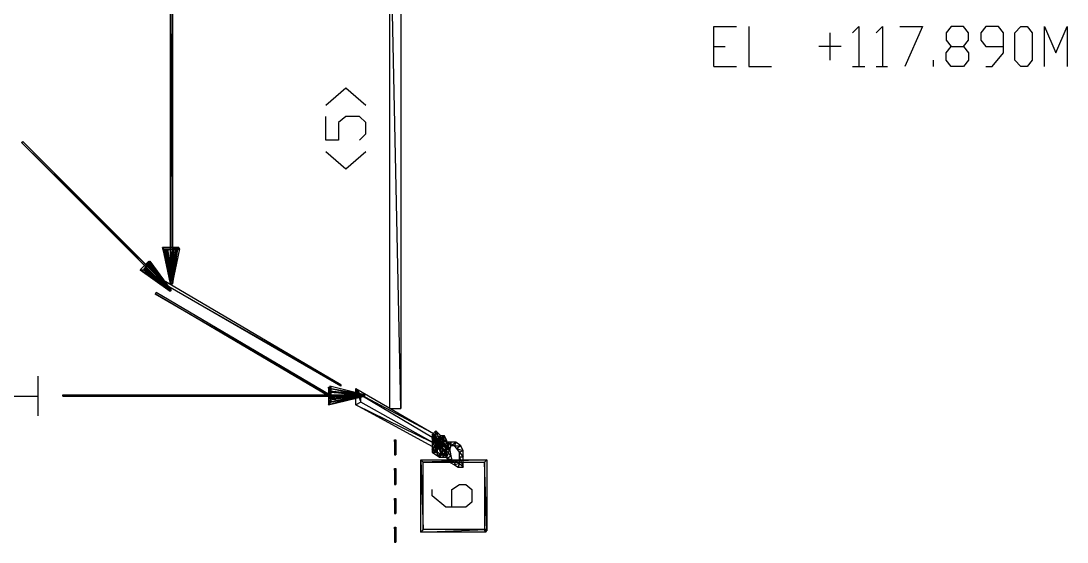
# Model space of a CAD drawing. Header units: millimetres. Extents: x 43 to 1147, y -811 to -31.
# Drawn here: x 294.3 to 395, y -197.7 to -147.6 of the extents above; entities that cross this region are included whole.
import ezdxf

# ---------------------------------------------------------------- set-up
doc = ezdxf.new("R2010")
doc.units = ezdxf.units.MM
doc.layers.add('EDITED_LINES', color=4, linetype='Continuous')

msp = doc.modelspace()

# ---------------------------------------------------------------- linework, layer by layer
at = {"layer": 'EDITED_LINES'}
for p, q in [((308.92, -172.84), (308.68, -121)), ((308.68, -121), (308.68, -172.84)), ((308.92, -172.84), (308.68, -121)), ((308.92, -121), (308.92, -172.84)), ((330.88, -184.84), (329.8, -133.24)), ((329.8, -133.24), (329.8, -184.84)), ((330.88, -184.84), (329.8, -133.24)), ((330.88, -133.24), (330.88, -184.84)), ((361, -151.96), (361, -148.12)), ((361, -148.12), (363.16, -148.12)), ((364.36, -148.12), (364.36, -151.96)), ((372.16, -151.36), (372.16, -148.72)), ((374.32, -148.72), (374.92, -148.12)), ((374.92, -148.12), (374.92, -151.96)), ((376.6, -148.72), (377.2, -148.12)), ((377.2, -148.12), (377.2, -151.96)), ((378.88, -148.12), (381.04, -148.12)), ((381.04, -148.12), (379.36, -151.96)), ((383.8, -148.12), (383.32, -148.72)), ((383.32, -148.72), (383.32, -149.44)), ((385, -148.12), (383.8, -148.12)), ((385.48, -148.72), (385, -148.12)), ((385.48, -149.44), (385.48, -148.72)), ((387.16, -148.12), (386.68, -148.72)), ((386.68, -148.72), (386.68, -149.44)), ((388.36, -148.12), (387.16, -148.12)), ((388.84, -148.72), (388.36, -148.12)), ((388.84, -150.64), (388.84, -148.72)), ((389.92, -148.72), (390.52, -148.12)), ((389.92, -151.36), (389.92, -148.72)), ((390.52, -148.12), (391.12, -148.12)), ((391.12, -148.12), (391.6, -148.72)), ((391.6, -148.72), (391.6, -151.36)), ((392.8, -151.96), (392.8, -148.12)), ((392.8, -148.12), (393.88, -150.64)), ((393.88, -150.64), (394.96, -148.12)), ((394.96, -148.12), (394.96, -151.96)), ((383.32, -149.44), (383.8, -150.04)), ((385, -150.04), (385.48, -149.44)), ((386.68, -149.44), (387.16, -150.04)), ((361, -150.04), (362.08, -150.04)), ((373.24, -150.04), (371.08, -150.04)), ((383.32, -150.64), (383.8, -150.04)), ((383.32, -151.36), (383.32, -150.64)), ((383.8, -150.04), (385, -150.04)), ((385, -150.04), (385.48, -150.64)), ((385.48, -150.64), (385.48, -151.36)), ((387.16, -150.04), (388.84, -150.04)), ((387.76, -151.96), (388.84, -150.64)), ((382.12, -151.96), (382.12, -151.36)), ((383.8, -151.96), (383.32, -151.36)), ((385.48, -151.36), (385, -151.96)), ((390.52, -151.96), (389.92, -151.36)), ((391.6, -151.36), (391.12, -151.96)), ((361, -151.96), (363.16, -151.96)), ((364.36, -151.96), (366.52, -151.96)), ((374.32, -151.96), (375.52, -151.96)), ((376.6, -151.96), (377.68, -151.96)), ((385, -151.96), (383.8, -151.96)), ((387.16, -151.96), (387.76, -151.96)), ((391.12, -151.96), (390.52, -151.96)), ((323.68, -155.68), (325.6, -154)), ((325.6, -154), (327.52, -155.68)), ((323.68, -159.04), (323.68, -156.76)), ((325.6, -156.76), (324.88, -157.36)), ((326.92, -156.76), (325.6, -156.76)), ((327.52, -157.36), (326.92, -156.76)), ((324.88, -157.36), (324.88, -159.04)), ((327.52, -158.44), (327.52, -157.36)), ((326.92, -159.04), (327.52, -158.44)), ((294.4, -159.28), (294.52, -159.16)), ((308.8, -173.44), (294.4, -159.28)), ((294.4, -159.28), (308.68, -173.56)), ((308.8, -173.44), (294.4, -159.28)), ((294.52, -159.16), (308.8, -173.44)), ((324.88, -159.04), (323.68, -159.04)), ((323.68, -160.12), (325.6, -161.8)), ((325.6, -161.8), (327.52, -160.12)), ((308.92, -172.72), (307.96, -169.36)), ((307.96, -169.36), (308.68, -172.84)), ((308.92, -172.72), (307.96, -169.36)), ((307.96, -169.36), (308.2, -169.6)), ((307.96, -169.36), (308.2, -169.6)), ((309.52, -169.36), (307.96, -169.36)), ((308.92, -172.84), (308.08, -169.48)), ((308.08, -169.48), (308.68, -172.84)), ((308.92, -172.84), (308.08, -169.48)), ((308.08, -169.48), (308.32, -169.48)), ((308.2, -169.6), (309.52, -169.36)), ((308.2, -169.6), (309.52, -169.36)), ((308.2, -169.6), (308.92, -172.72)), ((309.52, -169.6), (308.2, -169.6)), ((308.32, -169.48), (308.92, -172.84)), ((308.92, -172.84), (308.32, -169.48)), ((308.32, -169.48), (308.68, -172.84)), ((308.92, -172.84), (308.32, -169.48)), ((308.32, -169.48), (308.44, -169.48)), ((308.44, -169.48), (308.92, -172.84)), ((308.92, -172.84), (308.44, -169.48)), ((308.44, -169.48), (308.68, -172.84)), ((308.92, -172.84), (308.44, -169.48)), ((308.44, -169.48), (308.68, -169.48)), ((308.68, -172.72), (309.4, -169.48)), ((308.68, -172.84), (309.28, -169.48)), ((308.68, -172.84), (309.04, -169.48)), ((308.68, -172.84), (308.92, -169.48)), ((308.68, -169.48), (308.92, -172.84)), ((309.4, -169.48), (308.92, -172.84)), ((308.92, -172.84), (309.64, -169.48)), ((309.4, -169.48), (308.92, -172.84)), ((309.28, -169.48), (308.92, -172.84)), ((308.92, -172.84), (309.4, -169.48)), ((309.28, -169.48), (308.92, -172.84)), ((309.04, -169.48), (308.92, -172.84)), ((308.92, -172.84), (309.28, -169.48)), ((309.04, -169.48), (308.92, -172.84)), ((309.04, -169.48), (308.92, -169.48)), ((308.92, -169.48), (308.92, -172.84)), ((308.92, -172.84), (309.04, -169.48)), ((308.92, -169.48), (308.92, -172.84)), ((309.28, -169.48), (309.04, -169.48)), ((309.4, -169.48), (309.28, -169.48)), ((309.64, -169.48), (309.4, -169.48)), ((309.52, -169.36), (309.52, -169.6)), ((306.64, -170.68), (305.8, -171.52)), ((306.16, -171.52), (306.64, -170.68)), ((306.16, -171.52), (306.64, -170.68)), ((306.76, -170.8), (306.16, -171.52)), ((306.64, -170.92), (306.52, -171.04)), ((306.52, -171.04), (308.8, -173.44)), ((306.52, -171.04), (308.8, -173.44)), ((308.68, -173.56), (306.52, -171.04)), ((306.76, -170.68), (306.64, -170.8)), ((306.64, -170.68), (306.76, -170.8)), ((306.64, -170.8), (308.8, -173.44)), ((306.64, -170.8), (308.8, -173.44)), ((308.68, -173.56), (306.64, -170.8)), ((306.76, -170.92), (306.64, -171.04)), ((306.76, -170.92), (306.64, -171.04)), ((308.8, -173.44), (306.64, -170.92)), ((306.64, -171.04), (308.8, -173.44)), ((306.64, -171.04), (308.8, -173.44)), ((308.68, -173.56), (306.64, -171.04)), ((306.64, -171.04), (308.8, -173.44)), ((306.64, -171.04), (308.8, -173.44)), ((308.68, -173.56), (306.64, -171.04)), ((308.8, -173.44), (306.76, -170.68)), ((308.8, -173.44), (306.76, -170.92)), ((308.8, -173.44), (306.76, -170.92)), ((308.8, -173.44), (305.8, -171.52)), ((305.8, -171.52), (308.68, -173.56)), ((308.8, -173.44), (305.8, -171.52)), ((305.8, -171.52), (306.16, -171.52)), ((305.8, -171.52), (306.16, -171.52)), ((306.16, -171.4), (306.28, -171.28)), ((306.16, -171.4), (306.28, -171.28)), ((306.16, -171.52), (306.28, -171.4)), ((308.8, -173.44), (306.16, -171.4)), ((306.16, -171.4), (308.68, -173.56)), ((308.8, -173.44), (306.16, -171.4)), ((308.8, -173.44), (306.16, -171.4)), ((306.16, -171.4), (308.68, -173.56)), ((308.8, -173.44), (306.16, -171.4)), ((306.16, -171.52), (308.8, -173.44)), ((308.8, -173.44), (306.16, -171.52)), ((306.16, -171.52), (308.68, -173.56)), ((308.8, -173.44), (306.16, -171.52)), ((306.28, -171.28), (308.8, -173.44)), ((306.28, -171.28), (308.8, -173.44)), ((306.28, -171.4), (308.8, -173.44)), ((307.36, -172.12), (307.24, -172.36)), ((307.24, -172.36), (325.12, -182.56)), ((307.24, -172.36), (325.12, -182.56)), ((325.12, -182.68), (307.24, -172.36)), ((325.12, -182.56), (307.36, -172.12)), ((308.92, -172.84), (308.68, -172.72)), ((308.68, -172.84), (308.92, -172.72)), ((308.92, -172.84), (308.68, -172.84)), ((308.68, -172.84), (308.92, -172.84)), ((308.92, -172.84), (308.68, -172.84)), ((308.68, -172.84), (308.92, -172.84)), ((308.92, -172.84), (308.68, -172.84)), ((308.68, -172.84), (308.92, -172.84)), ((308.68, -172.84), (308.92, -172.84)), ((307.36, -173.68), (307.24, -173.8)), ((307.24, -173.8), (324.64, -183.88)), ((307.24, -173.8), (324.64, -183.88)), ((324.52, -184), (307.24, -173.8)), ((324.64, -183.88), (307.36, -173.68)), ((308.8, -173.44), (308.68, -173.56)), ((308.68, -173.56), (308.8, -173.44)), ((308.8, -173.44), (308.68, -173.56)), ((308.68, -173.56), (308.8, -173.44)), ((308.8, -173.44), (308.68, -173.56)), ((308.68, -173.56), (308.8, -173.44)), ((308.8, -173.44), (308.68, -173.56)), ((308.68, -173.56), (308.8, -173.44)), ((308.68, -173.56), (308.8, -173.44)), ((295.96, -181.72), (295.96, -185.56)), ((324.16, -184.24), (323.92, -182.8)), ((323.92, -182.8), (323.92, -184.48)), ((324.16, -184.24), (323.92, -182.8)), ((323.92, -182.8), (324.16, -182.8)), ((324.04, -182.68), (324.04, -182.92)), ((327.4, -183.52), (324.04, -182.68)), ((324.04, -182.92), (327.4, -183.52)), ((324.04, -182.92), (327.4, -183.52)), ((327.28, -183.64), (324.04, -182.92)), ((324.04, -182.92), (324.04, -183.16)), ((327.4, -183.52), (324.04, -182.92)), ((324.16, -182.8), (324.16, -184.24)), ((325.12, -182.56), (325.12, -182.68)), ((327.04, -183.52), (326.56, -182.92)), ((326.56, -182.92), (334.24, -187.36)), ((327.04, -183.52), (326.56, -182.92)), ((326.56, -182.92), (327.04, -184.24)), ((326.56, -182.92), (327.04, -184.24)), ((326.56, -184.48), (326.56, -182.92)), ((293.68, -183.64), (295.96, -183.64)), ((327.4, -183.52), (298.36, -183.64)), ((327.4, -183.52), (298.36, -183.64)), ((298.36, -183.64), (298.36, -183.52)), ((298.36, -183.52), (327.4, -183.52)), ((298.36, -183.64), (327.4, -183.64)), ((327.28, -183.52), (323.92, -184.48)), ((327.28, -183.52), (323.92, -184.48)), ((323.92, -184.48), (327.4, -183.64)), ((324.04, -183.16), (327.4, -183.52)), ((324.04, -183.16), (327.4, -183.52)), ((327.28, -183.64), (324.04, -183.16)), ((324.04, -183.16), (324.04, -183.28)), ((327.4, -183.52), (324.04, -183.16)), ((324.04, -183.28), (327.4, -183.52)), ((324.04, -183.28), (327.4, -183.52)), ((327.4, -183.64), (324.04, -183.28)), ((324.04, -183.28), (324.04, -183.52)), ((327.4, -183.52), (324.04, -183.28)), ((327.28, -183.52), (324.04, -184.24)), ((327.28, -183.52), (324.04, -184.24)), ((324.04, -184), (327.28, -183.52)), ((327.4, -183.52), (324.04, -183.88)), ((327.4, -183.52), (324.04, -183.88)), ((324.04, -183.64), (327.4, -183.52)), ((324.04, -183.52), (327.4, -183.52)), ((324.04, -183.52), (327.4, -183.52)), ((327.4, -183.64), (324.04, -183.52)), ((327.4, -183.52), (324.04, -183.88)), ((327.4, -183.52), (324.04, -183.88)), ((324.04, -183.64), (327.4, -183.52)), ((324.04, -184.24), (327.4, -183.64)), ((324.04, -183.88), (327.4, -183.64)), ((324.04, -183.88), (324.04, -183.64)), ((324.04, -183.88), (327.4, -183.64)), ((324.04, -183.88), (324.04, -183.64)), ((324.04, -184.24), (324.04, -184)), ((324.16, -184.24), (327.28, -183.52)), ((324.64, -183.88), (324.52, -184)), ((334.24, -187.36), (327.04, -183.52)), ((327.04, -183.52), (333.88, -187.6)), ((334.24, -187.36), (327.04, -183.52)), ((327.04, -184.24), (327.04, -183.52)), ((327.4, -183.52), (327.28, -183.64)), ((327.4, -183.64), (327.28, -183.52)), ((327.4, -183.52), (327.28, -183.64)), ((327.4, -183.64), (327.28, -183.52)), ((327.4, -183.52), (327.4, -183.64)), ((327.4, -183.64), (327.4, -183.52)), ((327.4, -183.52), (327.4, -183.64)), ((327.4, -183.64), (327.4, -183.52)), ((327.4, -183.64), (327.4, -183.52)), ((323.92, -184.48), (324.16, -184.24)), ((323.92, -184.48), (324.16, -184.24)), ((327.04, -184.24), (326.56, -184.48)), ((327.04, -184.24), (326.56, -184.48)), ((326.56, -184.48), (333.88, -188.08)), ((326.56, -184.48), (333.88, -188.08)), ((334.24, -188.68), (326.56, -184.48)), ((333.88, -188.08), (327.04, -184.24)), ((329.8, -184.84), (330.88, -184.84)), ((334.24, -187), (333.88, -187.36)), ((334.24, -187.6), (334.24, -187)), ((334.24, -187), (334.24, -187.6)), ((334.72, -187.48), (334.24, -187)), ((330.4, -189.28), (330.28, -187.84)), ((330.28, -187.84), (330.28, -189.28)), ((330.4, -189.28), (330.28, -187.84)), ((330.28, -187.84), (330.4, -187.84)), ((330.4, -187.84), (330.4, -189.28)), ((333.88, -187.6), (334.24, -187.36)), ((333.88, -187.6), (334.24, -187.36)), ((334.24, -188.08), (333.88, -187.36)), ((333.88, -187.36), (333.88, -188.08)), ((334.24, -188.08), (333.88, -187.36)), ((333.88, -187.36), (334.24, -187.6)), ((333.88, -187.36), (334.24, -187.6)), ((334.24, -188.08), (333.88, -187.6)), ((333.88, -187.6), (333.88, -188.08)), ((334.24, -188.08), (333.88, -187.6)), ((333.88, -187.72), (334.24, -187.6)), ((333.88, -188.8), (334.84, -187.6)), ((334.24, -188.8), (333.88, -187.72)), ((333.88, -187.72), (333.88, -188.8)), ((334.24, -188.8), (333.88, -187.72)), ((333.88, -187.72), (334.24, -188.32)), ((333.88, -187.72), (334.24, -188.32)), ((335.44, -188.56), (333.88, -187.72)), ((335.32, -189.28), (333.88, -187.72)), ((333.88, -187.72), (334.96, -189.4)), ((335.32, -189.28), (333.88, -187.72)), ((333.88, -188.08), (334.24, -188.08)), ((333.88, -188.08), (334.24, -188.68)), ((333.88, -188.08), (334.24, -188.68)), ((334.24, -188.08), (333.88, -188.08)), ((333.88, -188.08), (334.24, -188.08)), ((334.36, -187.24), (334, -187.36)), ((334, -187.36), (335.2, -189.28)), ((334, -187.36), (335.2, -189.28)), ((334.84, -189.4), (334, -187.36)), ((335.08, -187.84), (334, -188.68)), ((334.12, -188.92), (335.08, -187.84)), ((334.12, -188.92), (335.08, -187.84)), ((334.24, -187.36), (334.24, -188.08)), ((334.24, -187.6), (334.72, -187.48)), ((334.24, -187.6), (334.72, -187.48)), ((334.24, -187.6), (334.24, -188.08)), ((334.48, -187.84), (334.24, -187.6)), ((334.24, -187.6), (335.32, -189.28)), ((334.84, -187.6), (334.24, -189.04)), ((334.84, -187.6), (334.24, -189.04)), ((334.24, -189.04), (335.08, -187.72)), ((334.24, -188.68), (334.24, -188.08)), ((335.2, -189.28), (334.36, -187.24)), ((334.84, -189.28), (334.36, -187.72)), ((334.36, -187.72), (334.36, -189.28)), ((334.84, -189.28), (334.36, -187.72)), ((334.36, -187.72), (334.84, -187.72)), ((334.72, -187.48), (334.48, -187.84)), ((334.72, -187.48), (334.48, -187.84)), ((334.48, -187.84), (335.08, -187.48)), ((334.48, -187.84), (335.08, -187.48)), ((334.84, -187.84), (334.48, -187.84)), ((335.08, -187.48), (334.72, -187.48)), ((335.08, -187.48), (334.84, -187.84)), ((335.08, -187.48), (334.84, -187.84)), ((335.08, -187.72), (334.84, -187.6)), ((334.84, -187.72), (334.84, -189.28)), ((334.84, -187.84), (335.32, -187.96)), ((334.84, -187.84), (335.32, -187.96)), ((334.96, -188.08), (334.84, -187.84)), ((335.32, -187.96), (334.96, -188.08)), ((335.32, -187.96), (334.96, -188.08)), ((334.96, -188.08), (335.56, -188.8)), ((334.96, -188.08), (335.56, -188.8)), ((335.2, -188.8), (334.96, -188.08)), ((335.32, -187.96), (335.08, -187.48)), ((335.08, -187.84), (335.32, -188.2)), ((335.44, -188.08), (335.2, -188.68)), ((335.56, -188.8), (335.32, -187.96)), ((335.56, -188.8), (335.44, -188.08)), ((335.56, -188.8), (335.44, -188.08)), ((335.44, -188.08), (335.68, -188.44)), ((335.44, -188.08), (335.68, -188.44)), ((335.68, -188.08), (335.44, -188.08)), ((335.68, -188.44), (335.68, -188.08)), ((335.68, -188.08), (335.68, -188.44)), ((335.68, -188.44), (336.16, -188.08)), ((336.16, -188.08), (335.68, -188.08)), ((335.68, -188.44), (336.16, -188.08)), ((336.16, -188.08), (336.04, -188.44)), ((336.16, -188.08), (336.04, -188.44)), ((336.64, -188.44), (336.16, -188.08)), ((334.24, -188.92), (333.88, -188.8)), ((333.88, -188.8), (333.88, -189.04)), ((334.24, -188.92), (333.88, -188.8)), ((333.88, -188.8), (334.24, -188.8)), ((333.88, -188.8), (334.24, -188.8)), ((334.24, -189.04), (333.88, -188.8)), ((333.88, -189.04), (334.24, -188.92)), ((333.88, -189.04), (334.24, -188.92)), ((334.6, -189.16), (333.88, -189.04)), ((333.88, -189.04), (334.6, -189.52)), ((334.6, -189.16), (333.88, -189.04)), ((334, -188.68), (334.12, -188.92)), ((335.32, -188.2), (334.12, -188.92)), ((334.24, -188.32), (334.24, -188.8)), ((334.24, -188.32), (335.44, -188.56)), ((334.24, -188.32), (335.44, -188.56)), ((335.2, -188.92), (334.24, -188.32)), ((334.24, -188.8), (334.24, -188.92)), ((334.24, -188.92), (334.6, -189.16)), ((334.96, -189.16), (334.6, -189.52)), ((334.96, -189.16), (334.6, -189.52)), ((334.6, -189.52), (334.6, -189.16)), ((334.6, -189.16), (334.96, -189.16)), ((334.6, -189.52), (334.6, -189.16)), ((335.08, -189.16), (334.96, -189.52)), ((335.08, -189.16), (334.96, -189.52)), ((334.96, -189.52), (334.96, -189.16)), ((334.96, -189.16), (335.08, -189.16)), ((334.96, -189.52), (334.96, -189.16)), ((335.08, -189.16), (335.2, -188.8)), ((335.32, -189.52), (335.08, -189.16)), ((335.32, -189.52), (335.08, -189.16)), ((335.44, -188.56), (335.2, -188.92)), ((335.2, -188.68), (335.56, -188.8)), ((335.2, -188.8), (335.56, -188.68)), ((335.56, -188.8), (335.2, -188.8)), ((335.56, -188.8), (335.2, -188.8)), ((335.2, -188.8), (335.32, -189.52)), ((335.2, -188.8), (335.32, -189.52)), ((335.68, -189.4), (335.2, -188.8)), ((335.2, -188.8), (335.32, -189.64)), ((335.68, -189.4), (335.2, -188.8)), ((335.32, -189.52), (335.56, -188.8)), ((335.68, -188.44), (335.56, -188.8)), ((335.56, -188.68), (335.68, -189.4)), ((336.04, -188.44), (335.68, -188.44)), ((336.04, -188.44), (336.64, -188.44)), ((336.04, -188.44), (336.64, -188.44)), ((336.28, -188.68), (336.04, -188.44)), ((336.64, -188.44), (336.28, -188.68)), ((336.64, -188.44), (336.28, -188.68)), ((336.28, -188.68), (336.88, -188.92)), ((336.28, -188.68), (336.88, -188.92)), ((336.52, -189.04), (336.28, -188.68)), ((336.88, -188.92), (336.52, -189.04)), ((336.88, -188.92), (336.52, -189.04)), ((336.52, -189.04), (336.88, -189.52)), ((336.52, -189.04), (336.88, -189.52)), ((336.52, -189.52), (336.52, -189.04)), ((336.88, -188.92), (336.64, -188.44)), ((336.88, -189.52), (336.88, -188.92)), ((330.28, -189.28), (330.4, -189.28)), ((333.04, -190), (332.8, -189.76)), ((332.8, -189.76), (339.16, -189.76)), ((333.04, -190), (332.8, -189.76)), ((332.8, -189.76), (333.04, -196.48)), ((332.8, -189.76), (333.04, -196.48)), ((332.8, -196.72), (332.8, -189.76)), ((339.16, -189.76), (333.04, -190)), ((339.16, -189.76), (333.04, -190)), ((333.04, -190), (338.92, -190)), ((333.04, -196.48), (333.04, -190)), ((334.36, -189.28), (334.84, -189.28)), ((334.6, -189.52), (334.96, -189.52)), ((335.2, -189.28), (334.84, -189.4)), ((334.96, -189.4), (335.32, -189.28)), ((334.96, -189.52), (335.32, -189.52)), ((335.32, -189.64), (335.68, -189.4)), ((335.32, -189.64), (335.68, -189.4)), ((335.8, -189.76), (335.32, -189.64)), ((335.32, -189.64), (335.56, -190)), ((335.8, -189.76), (335.32, -189.64)), ((335.56, -190), (335.8, -189.76)), ((335.56, -190), (335.8, -189.76)), ((336.16, -189.88), (335.56, -190)), ((336.16, -189.88), (335.56, -190)), ((335.56, -190), (336.04, -190.24)), ((335.68, -189.4), (335.8, -189.76)), ((335.8, -189.76), (336.16, -189.88)), ((336.04, -190.24), (336.16, -189.88)), ((336.04, -190.24), (336.16, -189.88)), ((336.52, -190.12), (336.04, -190.24)), ((336.52, -190.12), (336.04, -190.24)), ((336.16, -189.88), (336.52, -190.12)), ((336.52, -190.12), (336.4, -190.48)), ((336.4, -190.48), (336.52, -190.12)), ((336.88, -189.52), (336.52, -189.52)), ((336.88, -189.52), (336.52, -189.52)), ((336.52, -189.52), (336.88, -190.48)), ((336.52, -189.52), (336.88, -190.48)), ((336.52, -190.12), (336.52, -189.52)), ((336.88, -190.48), (336.52, -190.12)), ((336.88, -190.48), (336.52, -190.12)), ((336.88, -190.48), (336.88, -189.52)), ((338.92, -190), (339.16, -189.76)), ((338.92, -190), (339.16, -189.76)), ((339.16, -196.6), (338.92, -190)), ((338.92, -190), (338.92, -196.6)), ((339.16, -196.6), (338.92, -190)), ((339.16, -189.76), (339.16, -196.6)), ((330.4, -192.16), (330.28, -190.6)), ((330.28, -190.6), (330.28, -192.16)), ((330.4, -192.16), (330.28, -190.6)), ((330.28, -190.6), (330.4, -190.6)), ((330.4, -190.6), (330.4, -192.16)), ((336.04, -190.24), (336.4, -190.48)), ((336.4, -190.48), (336.88, -190.48)), ((330.28, -192.16), (330.4, -192.16)), ((335.8, -192.64), (336.52, -192.16)), ((336.52, -192.16), (337.12, -192.16)), ((337.12, -192.16), (337.72, -192.64)), ((333.88, -193.24), (333.88, -192.64)), ((335.8, -194.32), (335.8, -192.64)), ((337.72, -192.64), (337.72, -193.84)), ((330.4, -194.92), (330.28, -193.48)), ((330.28, -193.48), (330.28, -194.92)), ((330.4, -194.92), (330.28, -193.48)), ((330.28, -193.48), (330.4, -193.48)), ((330.4, -193.48), (330.4, -194.92)), ((335.2, -194.32), (333.88, -193.24)), ((337.72, -193.84), (337.12, -194.32)), ((330.28, -194.92), (330.4, -194.92)), ((337.12, -194.32), (335.2, -194.32)), ((330.4, -197.68), (330.28, -196.24)), ((330.28, -196.24), (330.28, -197.68)), ((330.4, -197.68), (330.28, -196.24)), ((330.28, -196.24), (330.4, -196.24)), ((330.4, -196.24), (330.4, -197.68)), ((333.04, -196.48), (332.8, -196.72)), ((333.04, -196.48), (332.8, -196.72)), ((332.8, -196.72), (339.04, -196.48)), ((332.8, -196.72), (339.04, -196.48)), ((339.04, -196.72), (332.8, -196.72)), ((339.04, -196.48), (333.04, -196.48)), ((338.92, -196.6), (339.16, -196.6)), ((339.04, -196.48), (339.04, -196.72)), ((330.28, -197.68), (330.4, -197.68))]:
    msp.add_line(p, q, dxfattribs=at)

doc.saveas('drawing.dxf')
